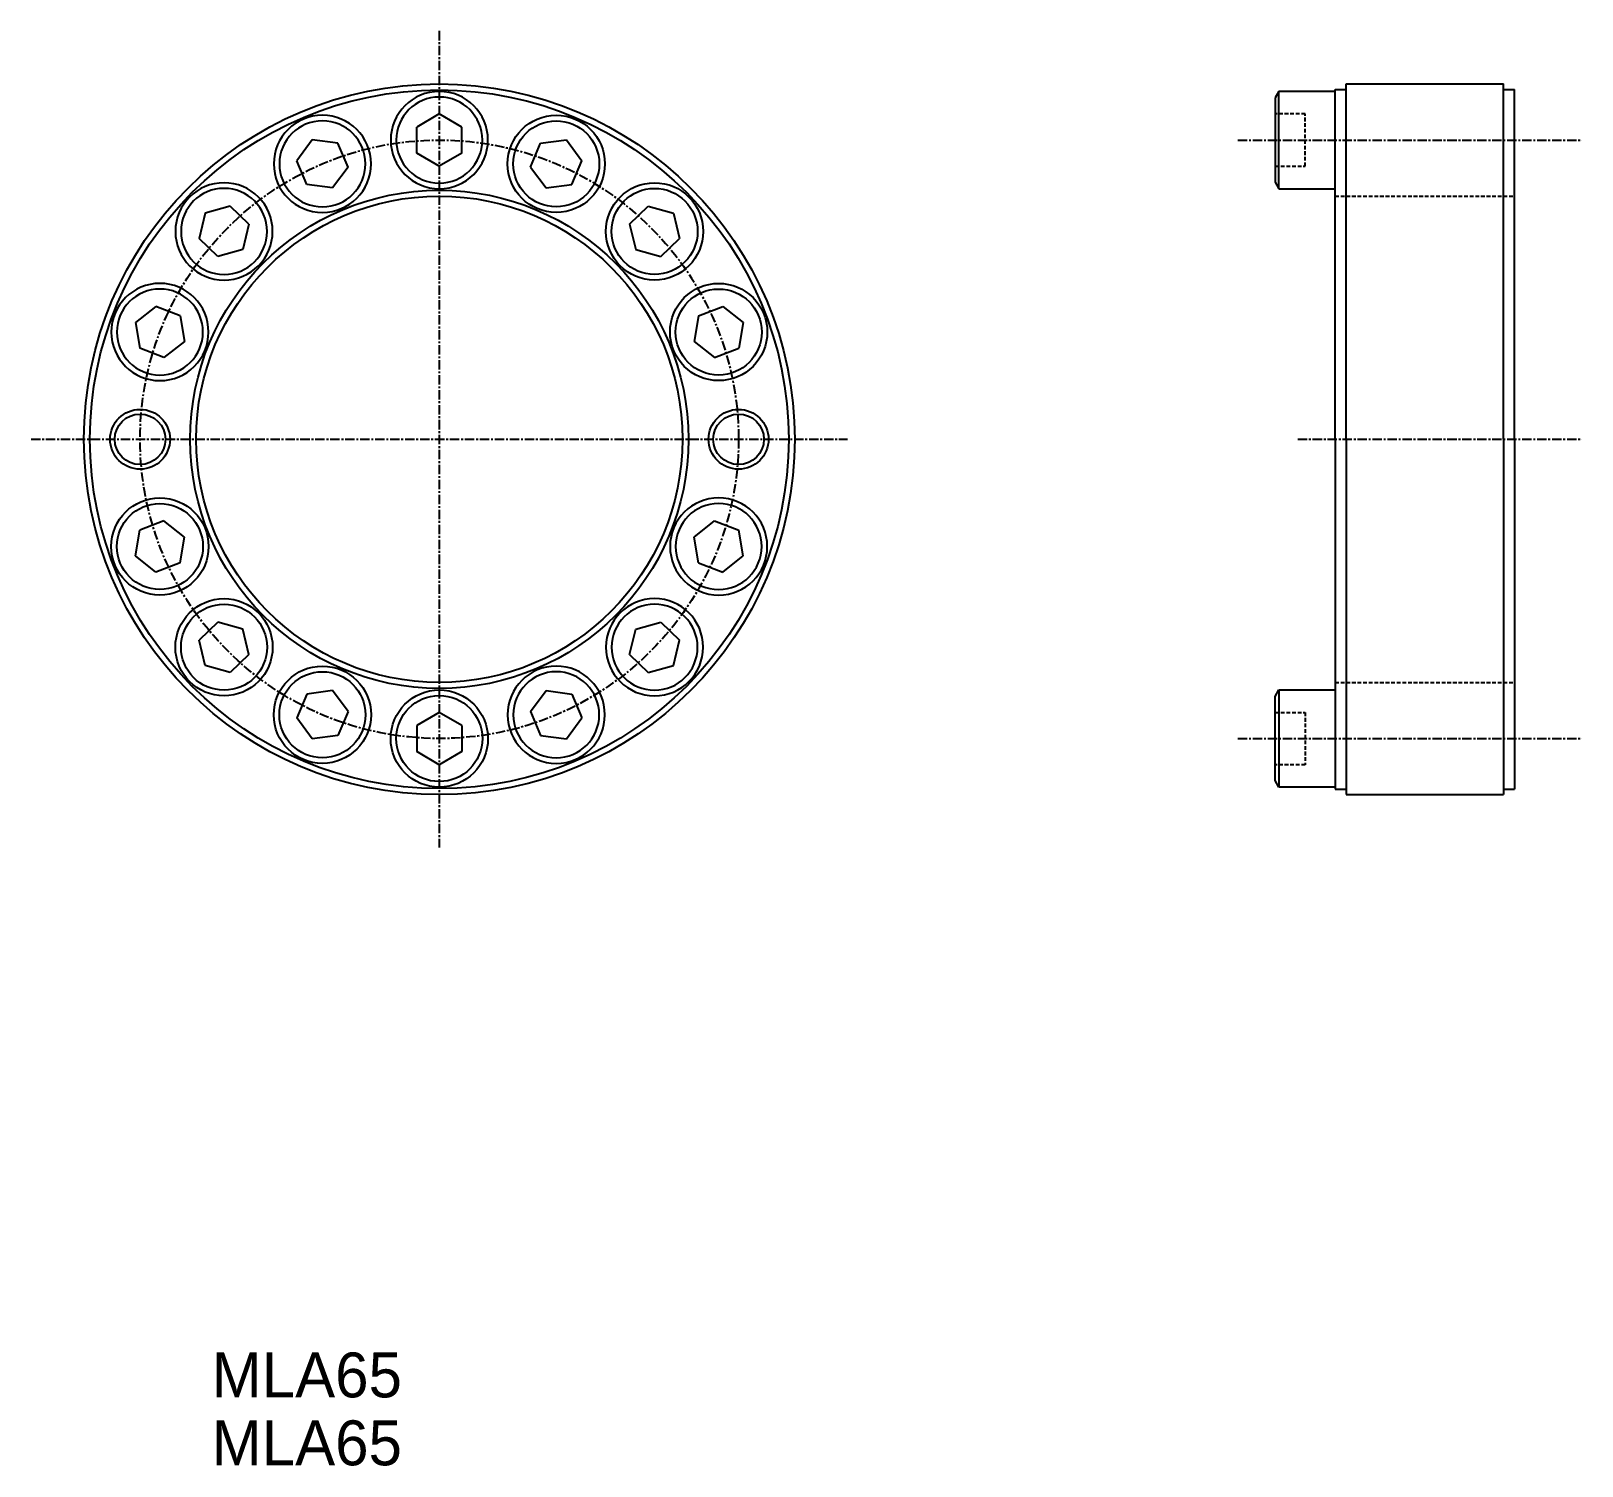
# Model space of a CAD drawing. Extents: x 58 to 265, y 65 to 257.
import ezdxf

# ---------------------------------------------------------------- set-up
doc = ezdxf.new("R2010")
doc.units = 0
doc.linetypes.add('CENTER', pattern=[2, 1.25, -0.25, 0.25, -0.25])
doc.linetypes.add('DASHED', pattern=[0.75, 0.5, -0.25])
doc.layers.get('0').update_dxf_attribs({"linetype": 'CONTINUOUS'})
doc.layers.add('CENTER', color=1, linetype='CENTER')

# ---------------------------------------------------------------- blocks, each defined once
blk = doc.blocks.new('FB58')
at = {"color": 0}
for p, q in [((-3, 1.73205), (0, 3.5)), ((0, 3.5), (3, 1.73205)), ((-3, -1.73205), (-3, 1.73205)), ((3, -1.73205), (3, 1.73205)), ((-3, -1.73205), (0, -3.5)), ((0, -3.5), (3, -1.73205))]:
    blk.add_line(p, q, dxfattribs=at)
for radius in [6.5, 5.74944]:
    blk.add_circle((0, 0), radius, dxfattribs=at)

msp = doc.modelspace()

# ---------------------------------------------------------------- linework, layer by layer
at = {"color": 7, "linetype": 'CONTINUOUS'}
for p, q in [((231.92, 202.15), (231.92, 248.9)), ((231.92, 248.9), (233.42, 248.9)), ((233.42, 202.15), (233.42, 249.65)), ((233.42, 249.65), (254.42, 249.65)), ((254.42, 202.15), (254.42, 249.65)), ((254.42, 248.9), (255.92, 248.9)), ((255.92, 202.15), (255.92, 248.9)), ((231.92, 202.15), (231.92, 155.4)), ((233.42, 202.15), (233.42, 154.65)), ((254.42, 202.15), (254.42, 154.65)), ((255.92, 202.15), (255.92, 155.4)), ((231.92, 155.4), (233.42, 155.4)), ((233.42, 154.65), (254.42, 154.65)), ((254.42, 155.4), (255.92, 155.4))]:
    msp.add_line(p, q, dxfattribs=at)
at = {"color": 0}
for p, q in [((224.42, 248.65), (223.92, 247.79)), ((223.92, 247.79), (223.92, 236.52)), ((224.42, 235.65), (224.42, 248.65)), ((231.92, 248.65), (224.42, 248.65)), ((231.92, 235.65), (231.92, 248.65)), ((223.92, 236.52), (224.42, 235.65)), ((224.42, 235.65), (231.92, 235.65)), ((223.92, 167.79), (224.42, 168.65)), ((224.42, 168.65), (224.42, 155.65)), ((224.42, 168.65), (231.92, 168.65)), ((231.92, 168.65), (231.92, 155.65)), ((223.92, 156.52), (223.92, 167.79)), ((224.42, 155.65), (223.92, 156.52)), ((231.92, 155.65), (224.42, 155.65))]:
    msp.add_line(p, q, dxfattribs=at)
at = {"color": 3, "linetype": 'DASHED'}
for p, q in [((227.92, 245.65), (223.92, 245.65)), ((227.92, 238.65), (227.92, 245.65)), ((223.92, 238.65), (227.92, 238.65)), ((231.92, 234.65), (255.92, 234.65)), ((231.92, 169.65), (255.92, 169.65)), ((223.92, 165.65), (227.92, 165.65)), ((227.92, 165.65), (227.92, 158.65)), ((227.92, 158.65), (223.92, 158.65))]:
    msp.add_line(p, q, dxfattribs=at)
at = {"color": 7, "linetype": 'CONTINUOUS'}
for centre, radius in [((112.18, 202.15), 47.5), ((112.18, 202.15), 46.7), ((112.18, 202.15), 33.3), ((112.18, 202.15), 32.5), ((72.18, 202.15), 3.38), ((152.18, 202.15), 3.38)]:
    msp.add_circle(centre, radius, dxfattribs=at)
at = {"color": 3, "linetype": 'CONTINUOUS'}
for centre in [(72.18, 202.15), (152.18, 202.15)]:
    msp.add_circle(centre, 4, dxfattribs=at)
at = {"layer": 'CENTER', "color": 1, "linetype": 'CENTER'}
for p, q in [((112.18, 256.73), (112.18, 147.58)), ((218.92, 242.15), (264.92, 242.15)), ((57.6, 202.15), (166.75, 202.15)), ((226.92, 202.15), (264.92, 202.15)), ((218.92, 162.15), (264.92, 162.15))]:
    msp.add_line(p, q, dxfattribs=at)
msp.add_circle((112.18, 202.15), 40, dxfattribs=at)

# ---------------------------------------------------------------- block references
at = {"color": 7, "linetype": 'CONTINUOUS', "xscale": -1}
for p, rotation in [((96.55, 238.97), 22.99999999999991), ((83.4, 229.94), 46.00000000000007), ((74.83, 216.49), 69), ((149.52, 187.82), 248.9999999999999), ((140.95, 174.36), 226), ((127.81, 165.33), 202.9999999999999)]:
    msp.add_blockref('FB58', p, dxfattribs=dict(at, rotation=rotation))
msp.add_blockref('FB58', (112.18, 242.15), dxfattribs=at)
at = {"color": 7, "linetype": 'CONTINUOUS'}
for p, rotation in [((127.81, 238.97), 337), ((140.95, 229.94), 313.9999999999998), ((149.52, 216.49), 291), ((74.83, 187.82), 111), ((83.4, 174.36), 134), ((96.55, 165.33), 157), ((112.18, 162.15), 180)]:
    msp.add_blockref('FB58', p, dxfattribs=dict(at, rotation=rotation))

# ---------------------------------------------------------------- texts
for p in [(81.76, 74.08), (81.76, 65)]:
    msp.add_text('MLA65', height=6, dxfattribs=at).set_placement(p)

doc.saveas('drawing.dxf')
